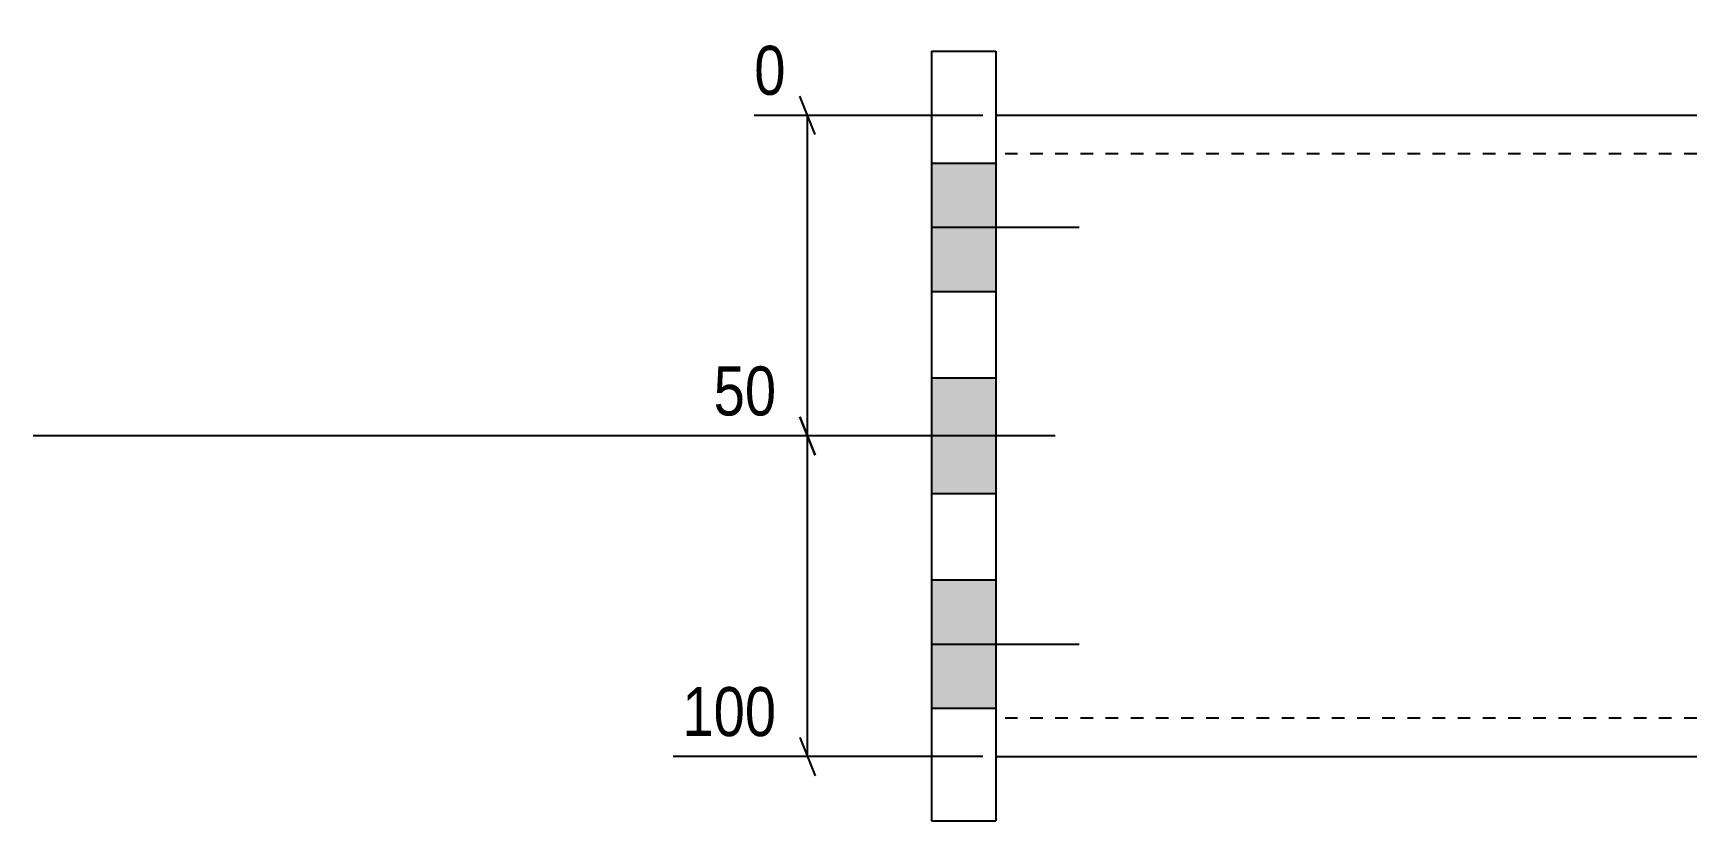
# Model space of a CAD drawing. Header units: millimetres. Extents: x -80 to 34338, y 3 to 810.
# Drawn here: x 8049.8 to 8309, y 57.8 to 180.6 of the extents above; entities that cross this region are included whole.
import ezdxf

# ---------------------------------------------------------------- set-up
doc = ezdxf.new("R2010")
doc.units = ezdxf.units.MM
doc.linetypes.add('DXK_LINE_DOT2', pattern=[3.9198, 1.9599, -1.9599])
doc.layers.add('MÅLSÆTNING', color=7, linetype='Continuous')
doc.layers.add('STÅL', color=7, linetype='Continuous')
doc.styles.add('Arial Narrow', font='ARIALN.TTF', dxfattribs={"height": 0.2})

msp = doc.modelspace()

# ---------------------------------------------------------------- hatches: boundary and pattern name
at = {"layer": 'STÅL', "linetype": 'Continuous'}
for points in [[(8189.76, 160.3), (8189.76, 140.3), (8199.76, 140.3), (8199.76, 160.3)], [(8199.76, 108.8), (8199.76, 126.8), (8189.76, 126.8), (8189.76, 108.8)], [(8199.76, 108.8), (8199.76, 126.8), (8189.76, 126.8), (8189.76, 108.8)], [(8189.76, 95.3), (8189.76, 75.3), (8199.76, 75.3), (8199.76, 95.3)]]:
    msp.add_hatch(color=96, dxfattribs=at).paths.add_polyline_path(points)

# ---------------------------------------------------------------- linework, layer by layer
at = {"layer": 'MÅLSÆTNING', "color": 7, "linetype": 'Continuous'}
for p, q in [((8171.61, 164.8), (8169.21, 170.8)), ((8197.76, 167.8), (8162.13, 167.8)), ((8170.41, 117.8), (8170.41, 167.8)), ((8171.61, 114.8), (8169.21, 120.8)), ((8169.21, 120.8), (8171.61, 114.8)), ((8187.76, 117.8), (8154.34, 117.8)), ((8187.76, 117.8), (8154.34, 117.8)), ((8170.41, 67.8), (8170.41, 117.8)), ((8169.21, 70.8), (8171.61, 64.8)), ((8197.76, 67.8), (8149.47, 67.8))]:
    msp.add_line(p, q, dxfattribs=at)
at = {"layer": 'STÅL', "color": 2, "linetype": 'Continuous'}
for p, q in [((8189.76, 177.8), (8199.76, 177.8)), ((8189.76, 177.8), (8189.76, 57.8)), ((8199.76, 177.8), (8199.76, 57.8)), ((8309, 167.8), (8199.76, 167.8)), ((8199.76, 67.8), (8309, 67.8)), ((8189.76, 57.8), (8199.76, 57.8))]:
    msp.add_line(p, q, dxfattribs=at)
at = {"layer": 'STÅL', "color": 7, "linetype": 'DXK_LINE_DOT2'}
for p, q in [((8199.76, 167.8), (8199.76, 68.71)), ((8309, 161.8), (8199.76, 161.8)), ((8309, 73.8), (8199.76, 73.8)), ((8199.76, 68.71), (8199.76, 67.8))]:
    msp.add_line(p, q, dxfattribs=at)
at = {"layer": 'STÅL', "color": 96, "linetype": 'Continuous'}
for p, q in [((8199.76, 160.3), (8189.76, 160.3)), ((8212.76, 150.3), (8189.76, 150.3)), ((8199.76, 140.3), (8189.76, 140.3)), ((8199.76, 126.8), (8189.76, 126.8)), ((8199.76, 126.8), (8189.76, 126.8)), ((8209, 117.8), (8049.76, 117.8)), ((8209, 117.8), (8049.76, 117.8)), ((8199.76, 108.8), (8189.76, 108.8)), ((8199.76, 108.8), (8189.76, 108.8)), ((8199.76, 95.3), (8189.76, 95.3)), ((8212.76, 85.3), (8189.76, 85.3)), ((8199.76, 75.3), (8189.76, 75.3))]:
    msp.add_line(p, q, dxfattribs=at)

# ---------------------------------------------------------------- wipeouts: each hides what was drawn before it
at = {"color": 0, "linetype": 'Continuous'}
for points in [[(8167.15, 119.4), (8167.15, 130.6), (8154.2, 130.6), (8154.2, 119.4)], [(8167.15, 69.4), (8167.15, 80.6), (8149.33, 80.6), (8149.33, 69.4)]]:
    msp.add_wipeout(points, dxfattribs=at).dxf.layer = 'MÅLSÆTNING'

# ---------------------------------------------------------------- next in the draw order: texts
at = {"layer": 'MÅLSÆTNING', "color": 3, "linetype": 'Continuous', "style": 'Arial Narrow'}
for s, p in [('50', (8155.8, 121)), ('100', (8150.93, 71))]:
    msp.add_text(s, height=7.635, dxfattribs=at).set_placement(p)

# ---------------------------------------------------------------- next in the draw order: wipeouts: each hides what was drawn before it
at = {"color": 0, "linetype": 'Continuous'}
msp.add_wipeout([(8168.61, 169.4), (8168.61, 180.6), (8160.53, 180.6), (8160.53, 169.4)], dxfattribs=at).dxf.layer = 'MÅLSÆTNING'

# ---------------------------------------------------------------- next in the draw order: texts
at = {"layer": 'MÅLSÆTNING', "color": 3, "linetype": 'Continuous', "style": 'Arial Narrow'}
msp.add_text('0', height=7.64, dxfattribs=at).set_placement((8162.13, 171))

doc.saveas('drawing.dxf')
